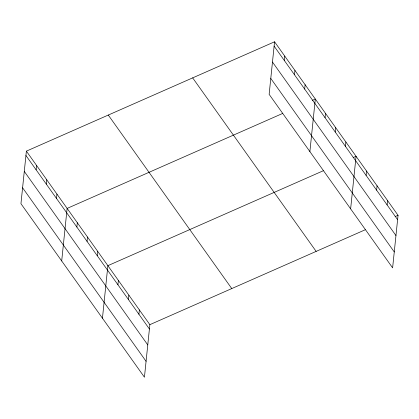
<?xml version="1.0" encoding="UTF-8"?>
<svg xmlns="http://www.w3.org/2000/svg" width="419" height="419" viewBox="0 0 419 419"><rect width="100%" height="100%" fill="white"/><g stroke="black" fill="none" stroke-linecap="round" stroke-linejoin="round"><path stroke-width="0.63" d="M26.381 151.144L20.95 203.692L144.435 377.21L149.861 324.662L26.381 151.144L274.565 41.79L398.05 215.308L392.619 267.856L269.139 94.338L274.565 41.79M36.118 169.81L36.568 165.458M46.305 184.13L46.755 179.772M56.492 198.444L56.942 194.091M61.698 260.953L67.129 208.405L282.558 113.486M76.866 227.072L77.316 222.719M87.052 241.386L87.503 237.034M97.239 255.705L97.69 251.353M102.451 318.215L107.877 265.667L323.306 170.748M117.928 284.768L118.373 280.416M128.424 299.517L128.869 295.165M138.919 314.266L139.365 309.913M284.307 60.456L284.752 56.104M294.494 74.776L294.945 70.423M304.681 89.09L305.132 84.738M309.887 151.599L315.318 99.052L312.391 100.34M325.055 117.718L325.505 113.366M335.242 132.037L335.692 127.685M345.429 146.351L345.879 141.999M350.635 208.861L356.066 156.313L353.138 157.602M366.112 175.414L366.562 171.062M376.608 190.163L377.058 185.811M387.104 204.912L387.554 200.56M149.861 324.662L365.289 229.743M395.127 216.597L398.05 215.308M274.115 46.142L397.6 219.661M272.476 62.049L395.955 235.567M270.779 78.432L394.263 251.95M192.667 77.876L316.146 251.395M108.28 115.057L231.765 288.576M25.931 155.496L149.415 329.015M24.286 171.402L147.771 344.921M22.595 187.785L146.074 361.304"/></g></svg>
